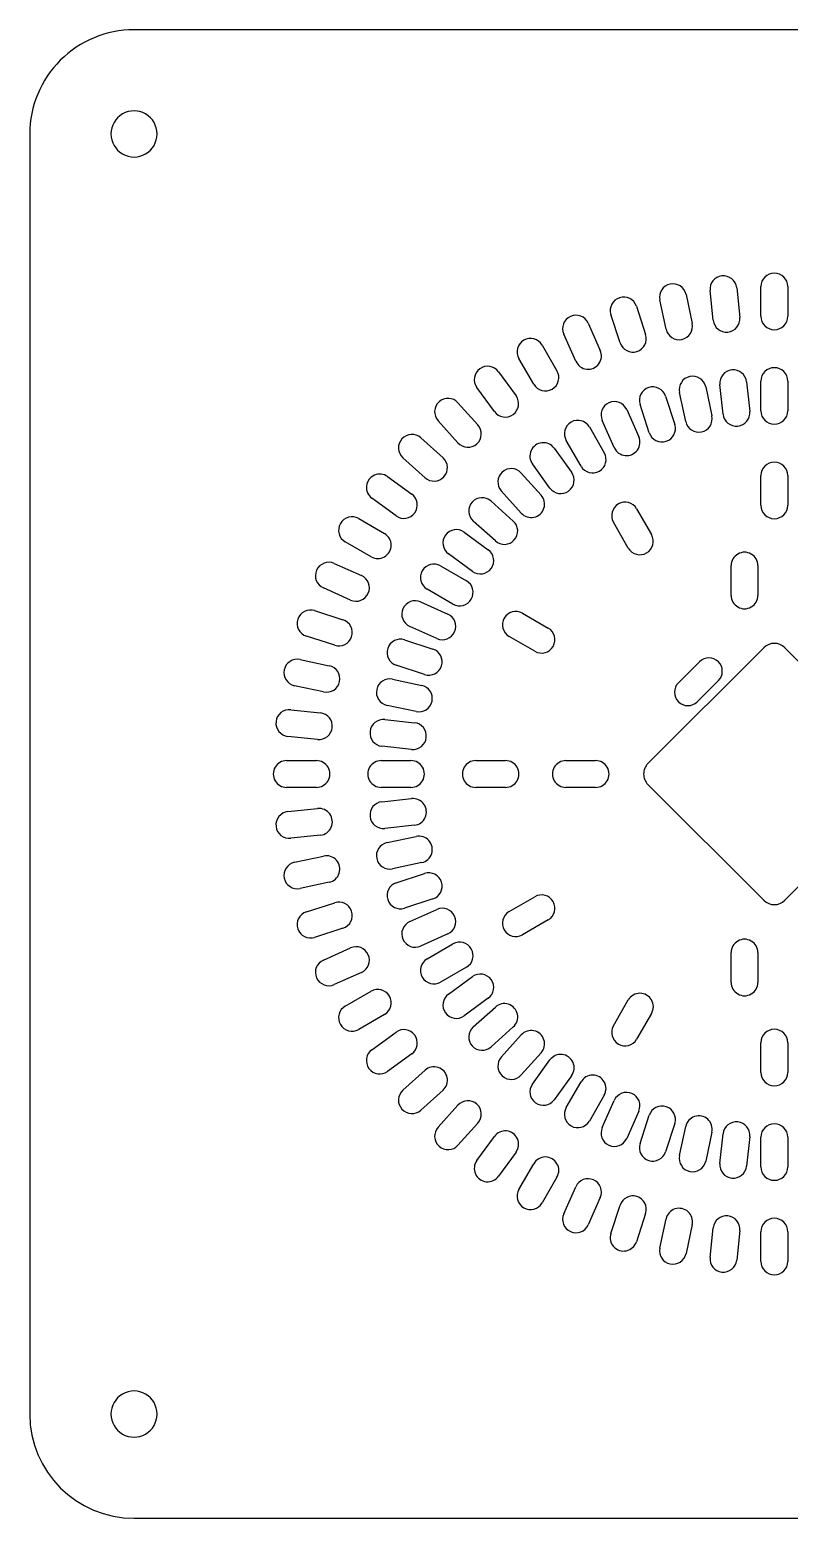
# Model space of a CAD drawing. Extents: x 3 to 208, y 45 to 248.
# Drawn here: x 3.4 to 54.4, y 148.3 to 248.3 of the extents above; entities that cross this region are included whole.
import ezdxf

# ---------------------------------------------------------------- set-up
doc = ezdxf.new("R2010")
doc.units = 0
doc.layers.add('VECTOR-CUT', color=7, linetype='CONTINUOUS')

msp = doc.modelspace()

# ---------------------------------------------------------------- linework, layer by layer
at = {"layer": 'VECTOR-CUT', "color": 7}
for points in [[(96.420632, 248.261118), (10.420635, 248.261118)], [(3.420635, 241.261118), (3.420635, 155.261108)], [(11.970635, 241.261118), (11.970635, 241.261118)], [(52.520636, 229.01112), (52.520636, 231.011119)], [(54.320635, 231.011119), (54.320635, 229.01112)], [(46.147039, 228.152019), (45.731134, 230.108321)], [(47.491833, 230.482621), (47.907631, 228.526319)], [(49.311331, 228.748617), (49.102236, 230.737617)], [(50.892433, 230.92582), (51.101436, 228.936718)], [(43.062435, 227.22802), (42.444334, 229.130119)], [(44.156235, 229.686317), (44.774335, 227.784221)], [(40.922234, 228.54582), (41.735635, 226.718716)], [(37.825034, 227.073419), (38.825032, 225.341421)], [(40.091335, 225.986618), (39.277835, 227.813719)], [(37.266234, 224.44142), (36.266236, 226.173418)], [(34.898734, 225.285417), (36.074336, 223.66742)], [(34.618134, 222.609417), (33.442535, 224.227417)], [(48.812134, 224.271322), (49.227935, 222.315017)], [(49.975031, 222.43342), (49.766034, 224.422421)], [(51.556135, 224.610618), (51.765237, 222.621519)], [(52.520636, 222.66112), (52.520636, 224.661119)], [(54.320635, 224.661119), (54.320635, 222.66112)], [(32.175436, 223.201319), (33.513734, 221.715018)], [(45.024633, 221.18882), (44.406634, 223.090919)], [(46.118537, 223.647117), (46.736533, 221.745021)], [(47.467235, 221.940821), (47.051434, 223.897118)], [(42.674035, 220.18552), (41.860634, 222.012621)], [(43.504934, 222.744717), (44.318434, 220.917718)], [(32.176034, 220.510618), (30.837734, 221.996921)], [(41.000034, 221.57422), (42.000032, 219.842118)], [(29.684836, 220.844021), (31.171137, 219.50572)], [(38.631233, 220.148219), (39.806835, 218.530118)], [(40.441234, 218.942117), (39.441236, 220.674222)], [(29.966737, 218.168018), (28.480435, 219.506319)], [(38.350531, 217.47212), (37.175034, 219.09012)], [(27.454334, 218.23922), (29.072334, 217.063618)], [(36.424433, 218.482318), (37.762632, 216.996121)], [(52.520636, 216.31112), (52.520636, 218.311119)], [(54.320635, 218.311119), (54.320635, 216.31112)], [(36.425034, 215.791617), (35.086736, 217.27792)], [(28.014336, 215.607419), (26.396337, 216.783021)], [(34.403832, 216.595019), (35.890135, 215.256718)], [(44.175034, 216.074917), (45.175032, 214.342922)], [(25.508336, 215.415519), (27.240336, 214.415518)], [(34.685636, 213.91912), (33.199434, 215.257322)], [(43.616234, 213.442921), (42.616236, 215.174919)], [(32.591635, 214.506721), (34.209634, 213.33122)], [(26.340335, 212.85672), (24.608335, 213.856718)], [(33.151634, 211.874917), (31.533536, 213.050522)], [(23.868035, 212.403917), (25.695136, 211.59042)], [(31.007535, 212.240519), (32.739635, 211.240518)], [(50.520634, 210.261122), (50.520634, 212.261121)], [(52.320636, 212.261121), (52.320636, 210.261122)], [(24.963034, 209.94612), (23.135936, 210.759521)], [(31.839634, 209.68172), (30.107537, 210.681718)], [(22.551634, 209.237418), (24.453736, 208.619317)], [(29.669136, 209.821118), (31.496237, 209.007717)], [(36.506836, 209.065519), (38.238834, 208.065518)], [(30.764037, 207.363321), (28.936935, 208.176818)], [(23.897535, 206.907422), (21.995434, 207.525517)], [(28.590834, 207.275118), (30.492937, 206.657119)], [(37.338833, 206.50672), (35.606835, 207.506718)], [(52.713532, 206.746417), (44.935335, 198.96822)], [(61.905933, 198.96822), (54.127736, 206.746417)], [(21.573435, 205.950618), (23.529735, 205.534721)], [(29.936734, 204.945221), (28.034637, 205.56322)], [(48.391335, 205.804619), (46.977131, 204.39042)], [(23.155435, 203.77412), (21.199135, 204.189918)], [(27.784636, 204.630318), (29.740936, 204.214517)], [(48.249936, 203.117618), (49.664135, 204.531819)], [(20.944136, 202.579519), (22.933137, 202.37042)], [(29.366735, 202.453817), (27.410434, 202.869618)], [(27.259335, 201.915718), (29.248337, 201.706721)], [(22.745036, 200.580319), (20.755936, 200.789321)], [(29.060235, 199.916518), (27.071136, 200.125622)], [(20.670635, 199.161119), (22.670636, 199.161119)], [(27.020635, 199.161119), (29.020636, 199.161119)], [(33.370636, 199.161119), (35.370635, 199.161119)], [(39.420636, 199.161119), (41.420635, 199.161119)], [(22.670636, 197.361117), (20.670635, 197.361117)], [(29.020636, 197.361117), (27.020635, 197.361117)], [(35.370632, 197.361117), (33.370636, 197.361117)], [(41.420635, 197.361117), (39.420636, 197.361117)], [(44.935338, 197.554019), (52.713534, 189.775819)], [(54.127736, 189.775819), (61.905933, 197.554019)], [(27.071136, 196.396617), (29.060235, 196.605721)], [(20.755936, 195.732918), (22.745036, 195.94192)], [(22.933137, 194.151821), (20.944136, 193.94272)], [(29.248337, 194.815518), (27.259335, 194.606518)], [(27.410434, 193.652621), (29.366735, 194.068419)], [(21.199135, 192.332318), (23.155435, 192.748119)], [(29.740936, 192.307722), (27.784636, 191.891921)], [(28.034637, 190.959019), (29.936734, 191.577018)], [(23.529735, 190.987518), (21.573435, 190.571618)], [(35.606835, 189.015518), (37.338835, 190.015519)], [(21.995434, 188.996722), (23.897535, 189.614817)], [(30.492937, 189.865117), (28.590834, 189.247118)], [(28.936935, 188.345418), (30.764037, 189.158918)], [(38.238834, 188.456718), (36.506836, 187.45672)], [(24.453736, 187.902919), (22.551634, 187.284821)], [(31.496237, 187.514522), (29.669136, 186.701118)], [(23.135936, 185.762718), (24.963034, 186.576119)], [(30.107537, 185.840518), (31.839634, 186.840519)], [(50.520634, 184.261118), (50.520634, 186.261117)], [(52.320636, 186.261117), (52.320636, 184.261118)], [(32.739635, 185.281718), (31.007535, 184.28172)], [(25.695136, 184.931819), (23.868035, 184.118319)], [(31.533536, 183.471717), (33.151634, 184.647322)], [(24.608335, 182.665518), (26.340335, 183.665519)], [(34.209634, 183.191019), (32.591635, 182.015518)], [(42.616236, 181.347317), (43.616234, 183.079318)], [(27.240336, 182.106718), (25.508336, 181.10672)], [(33.199434, 181.264917), (34.685636, 182.603119)], [(45.175032, 182.179317), (44.175034, 180.447322)], [(35.890135, 181.265518), (34.403832, 179.92722)], [(26.396337, 179.739218), (28.014336, 180.91482)], [(35.086736, 179.244319), (36.425034, 180.730617)], [(52.520636, 178.21112), (52.520636, 180.211119)], [(54.320635, 180.211119), (54.320635, 178.21112)], [(29.072337, 179.458621), (27.454337, 178.283019)], [(37.762632, 179.52612), (36.424433, 178.039921)], [(37.175034, 177.432119), (38.350531, 179.050119)], [(28.480435, 177.01592), (29.966737, 178.354218)], [(31.171137, 177.016519), (29.684836, 175.678218)], [(39.806835, 177.992121), (38.631233, 176.374017)], [(39.441236, 175.848017), (40.441234, 177.580122)], [(30.837734, 174.525318), (32.176034, 176.011621)], [(42.000032, 176.680121), (41.000034, 174.948019)], [(41.860634, 174.50962), (42.674035, 176.336719)], [(44.318434, 175.604521), (43.504934, 173.77742)], [(44.406634, 173.431317), (45.024633, 175.333419)], [(33.513734, 174.807218), (32.175436, 173.320917)], [(46.736531, 174.777218), (46.118532, 172.875119)], [(47.051434, 172.625121), (47.467235, 174.581418)], [(49.227935, 174.207222), (48.812134, 172.250917)], [(49.766034, 172.099818), (49.975033, 174.088819)], [(33.442535, 172.294817), (34.618134, 173.912822)], [(51.765234, 173.90072), (51.556133, 171.911618)], [(52.520636, 171.86112), (52.520636, 173.861119)], [(54.320635, 173.861119), (54.320635, 171.86112)], [(36.074336, 172.854819), (34.898734, 171.236819)], [(36.266236, 170.348821), (37.266234, 172.080819)], [(38.825032, 171.180818), (37.825034, 169.44882)], [(39.277835, 168.70852), (40.091335, 170.535621)], [(41.735635, 169.803517), (40.922234, 167.976419)], [(42.444337, 167.392117), (43.062435, 169.294219)], [(44.774335, 168.738018), (44.156235, 166.835922)], [(45.731134, 166.413918), (46.147039, 168.37022)], [(47.907631, 167.995917), (47.491833, 166.039618)], [(49.102239, 165.784619), (49.311337, 167.773617)], [(51.101436, 167.585521), (50.892433, 165.596419)], [(52.520636, 165.51112), (52.520636, 167.511119)], [(54.320635, 167.511119), (54.320635, 165.51112)], [(11.970635, 155.261108), (11.970635, 155.261108)], [(10.420635, 148.261122), (96.420632, 148.261122)]]:
    msp.add_lwpolyline(points, dxfattribs=at)
for points in [[(10.420635, 248.261118), (8.56412, 248.261118), (6.783643, 247.52362), (5.470888, 246.210866)], [(5.470888, 246.210866), (4.158133, 244.898111), (3.420635, 243.117634), (3.420635, 241.261118)], [(9.645635, 242.603457), (9.166064, 242.326577), (8.870635, 241.81488), (8.870635, 241.261118)], [(11.195635, 242.603457), (10.716064, 242.880338), (10.125207, 242.880338), (9.645635, 242.603457)], [(11.970635, 241.261118), (11.970635, 241.81488), (11.675207, 242.326577), (11.195635, 242.603457)], [(8.870635, 241.261118), (8.870635, 240.707356), (9.166064, 240.19566), (9.645635, 239.918779)], [(11.195635, 239.918779), (11.675207, 240.19566), (11.970635, 240.707356), (11.970635, 241.261118)], [(9.645635, 239.918779), (10.125207, 239.641898), (10.716064, 239.641898), (11.195635, 239.918779)], [(46.424466, 231.175511), (45.938364, 231.072186), (45.62801, 230.594429), (45.731199, 230.108301)], [(47.491864, 230.482542), (47.388407, 230.968613), (46.910563, 231.278835), (46.424466, 231.175511)], [(49.90327, 231.726682), (49.408977, 231.674728), (49.050372, 231.231938), (49.102267, 230.73764)], [(50.892408, 230.925795), (50.840394, 231.420081), (50.397562, 231.778636), (49.90327, 231.726682)], [(53.420634, 231.909302), (52.924289, 231.909302), (52.521637, 231.507466), (52.520636, 231.011119)], [(54.320635, 231.011119), (54.319506, 231.507466), (53.916981, 231.909302), (53.420634, 231.909302)], [(43.022701, 230.262694), (42.550548, 230.109286), (42.291787, 229.602522), (42.444385, 229.130105)], [(44.156286, 229.686331), (44.00206, 230.158221), (43.494853, 230.416107), (43.022701, 230.262694)], [(39.734016, 229.001807), (39.279974, 228.799651), (39.075747, 228.267724), (39.277843, 227.813654)], [(40.922225, 228.545781), (40.720013, 228.9998), (40.188058, 229.20396), (39.734016, 229.001807)], [(52.520636, 229.01112), (52.521764, 228.514773), (52.924289, 228.112937), (53.420634, 228.112937)], [(53.420634, 228.112937), (53.916981, 228.112937), (54.319633, 228.514773), (54.320635, 229.01112)], [(46.146999, 228.152098), (46.250403, 227.665967), (46.728284, 227.355675), (47.214429, 227.459008)], [(47.214429, 227.459008), (47.700576, 227.562341), (48.010936, 228.040177), (47.907671, 228.526339)], [(49.311266, 228.748541), (49.364138, 228.255013), (49.806592, 227.897454), (50.300227, 227.949338)], [(50.300227, 227.949338), (50.793859, 228.001222), (51.152301, 228.442959), (51.101405, 228.936698)], [(36.596235, 227.401799), (36.166179, 227.153505), (36.018495, 226.603807), (36.266213, 226.173418)], [(37.825053, 227.073419), (37.576187, 227.503142), (37.026291, 227.650092), (36.596235, 227.401799)], [(43.062384, 227.228006), (43.21604, 226.755352), (43.723729, 226.49672), (44.196404, 226.650303)], [(44.196404, 226.650303), (44.669081, 226.803883), (44.927794, 227.311533), (44.774285, 227.784232)], [(41.642067, 225.823056), (41.831102, 226.083414), (41.866772, 226.424878), (41.735626, 226.71868)], [(33.641628, 225.484536), (33.239501, 225.192371), (33.150358, 224.629538), (33.442518, 224.227411)], [(34.898748, 225.285428), (34.606588, 225.687553), (34.043753, 225.776695), (33.641628, 225.484536)], [(38.495571, 224.112106), (38.925991, 224.360609), (39.0735, 224.910965), (38.825057, 225.341421)], [(40.091241, 225.986556), (40.221826, 225.692503), (40.499451, 225.490528), (40.819423, 225.456794)], [(40.819423, 225.456794), (41.139392, 225.42306), (41.453034, 225.5627), (41.642067, 225.823056)], [(48.812069, 224.271339), (48.708609, 224.75741), (48.230765, 225.067632), (47.744665, 224.96431)], [(50.567246, 225.409801), (50.073611, 225.357917), (49.715169, 224.91618), (49.766068, 224.422441)], [(51.556203, 224.610598), (51.503332, 225.104126), (51.060881, 225.461685), (50.567246, 225.409801)], [(53.420634, 225.559302), (52.924289, 225.559302), (52.521637, 225.157466), (52.520636, 224.661119)], [(54.320635, 224.661119), (54.319506, 225.157466), (53.916981, 225.559302), (53.420634, 225.559302)], [(37.266211, 224.44142), (37.514773, 224.011034), (38.065148, 223.863601), (38.495571, 224.112106)], [(44.984972, 224.223593), (44.51278, 224.070168), (44.254025, 223.563342), (44.406685, 223.090905)], [(46.118588, 223.647134), (45.964404, 224.119074), (45.457161, 224.377014), (44.984972, 224.223593)], [(47.744665, 224.96431), (47.258565, 224.860986), (46.948214, 224.383229), (47.051403, 223.897101)], [(30.905529, 223.266715), (30.536625, 222.934554), (30.506326, 222.366418), (30.837807, 221.996902)], [(32.175464, 223.201336), (31.84262, 223.569624), (31.27443, 223.598877), (30.905529, 223.266715)], [(35.875239, 222.410306), (36.277369, 222.702468), (36.366512, 223.265301), (36.07435, 223.667426)], [(42.316716, 223.200808), (41.862674, 222.998655), (41.658447, 222.466725), (41.860541, 222.012658)], [(43.504922, 222.744782), (43.302713, 223.198801), (42.770758, 223.402961), (42.316716, 223.200808)], [(34.61812, 222.609414), (34.910282, 222.207287), (35.473115, 222.118141), (35.875239, 222.410306)], [(41.000053, 221.57422), (40.75106, 222.003669), (40.201365, 222.150419), (39.771458, 221.902213)], [(48.534633, 221.247689), (49.020789, 221.351025), (49.331146, 221.828875), (49.22787, 222.315039)], [(49.975062, 222.433344), (50.027075, 221.939057), (50.469907, 221.580505), (50.9642, 221.632457)], [(50.9642, 221.632457), (51.458492, 221.684411), (51.817098, 222.127198), (51.765206, 222.621496)], [(52.520636, 222.66112), (52.521764, 222.164773), (52.924289, 221.762937), (53.420634, 221.762937)], [(53.420634, 221.762937), (53.916981, 221.762937), (54.319633, 222.164773), (54.320635, 222.66112)], [(29.684853, 220.843948), (29.315393, 221.175917), (28.74685, 221.145824), (28.414499, 220.776711)], [(33.446311, 220.444812), (33.815373, 220.77712), (33.845517, 221.345564), (33.513666, 221.715035)], [(39.771458, 221.902213), (39.341555, 221.654007), (39.193795, 221.10458), (39.441213, 220.674222)], [(45.024681, 221.188806), (45.178337, 220.716152), (45.686029, 220.457521), (46.158706, 220.611103)], [(46.158706, 220.611103), (46.63138, 220.764683), (46.890093, 221.272333), (46.736587, 221.745035)], [(47.467204, 221.940799), (47.570596, 221.454657), (48.04848, 221.144353), (48.534633, 221.247689)], [(28.414499, 220.776711), (28.082148, 220.407598), (28.11165, 219.839022), (28.480418, 219.506288)], [(32.176006, 220.510601), (32.508766, 220.141948), (33.077246, 220.112507), (33.446311, 220.444812)], [(37.80902, 220.514321), (37.489203, 220.480725), (37.211612, 220.279043), (37.080831, 219.985261)], [(38.631249, 220.148126), (38.442279, 220.408321), (38.128835, 220.547916), (37.80902, 220.514321)], [(42.674046, 220.185557), (42.8048, 219.891775), (43.082365, 219.690074), (43.402168, 219.65645)], [(43.402168, 219.65645), (43.721974, 219.622823), (44.035418, 219.762379), (44.22442, 220.02254)], [(44.22442, 220.02254), (44.413421, 220.282701), (44.449258, 220.623933), (44.318428, 220.917681)], [(31.236993, 218.235396), (31.569319, 218.60448), (31.539852, 219.173), (31.171154, 219.505749)], [(37.080831, 219.985261), (36.950052, 219.691479), (36.985956, 219.350241), (37.175017, 219.090114)], [(41.670574, 218.612806), (42.100994, 218.861308), (42.248503, 219.411664), (42.00006, 219.842118)], [(53.420634, 219.209302), (52.924289, 219.209302), (52.521637, 218.807466), (52.520636, 218.311119)], [(54.320635, 218.311119), (54.319506, 218.807466), (53.916981, 219.209302), (53.420634, 219.209302)], [(26.559273, 218.333313), (26.265532, 218.202531), (26.063876, 217.924974), (26.030266, 217.605196)], [(27.454342, 218.239234), (27.194212, 218.428233), (26.853013, 218.464092), (26.559273, 218.333313)], [(29.96672, 218.168089), (30.336185, 217.83619), (30.904671, 217.866314), (31.236993, 218.235396)], [(35.154012, 218.548177), (34.784927, 218.215855), (34.754806, 217.647369), (35.086705, 217.277903)], [(36.424365, 218.482335), (36.091614, 218.851035), (35.523094, 218.880502), (35.154012, 218.548177)], [(39.60764, 217.273004), (40.009767, 217.565169), (40.098912, 218.128002), (39.80675, 218.530129)], [(40.441214, 218.942117), (40.689776, 218.511734), (41.240154, 218.364301), (41.670574, 218.612806)], [(26.030266, 217.605196), (25.996655, 217.285419), (26.136198, 216.972003), (26.396328, 216.783004)], [(29.271327, 215.806603), (29.563455, 216.208682), (29.474372, 216.771439), (29.072342, 217.063637)], [(38.350517, 217.472112), (38.642682, 217.069987), (39.205515, 216.980842), (39.60764, 217.273004)], [(33.132832, 216.528409), (32.80025, 216.159036), (32.830059, 215.589989), (33.199417, 215.257387)], [(34.403851, 216.59505), (34.034462, 216.927618), (33.465417, 216.897781), (33.132832, 216.528409)], [(37.280954, 215.513487), (37.595469, 215.58034), (37.850425, 215.809902), (37.949784, 216.115704)], [(37.949784, 216.115704), (38.049146, 216.421506), (37.977809, 216.757088), (37.762663, 216.996037)], [(42.946458, 216.402913), (42.516555, 216.154707), (42.368795, 215.605279), (42.616213, 215.174919)], [(44.175053, 216.074917), (43.92606, 216.504369), (43.376365, 216.651119), (42.946458, 216.402913)], [(52.520636, 216.31112), (52.521764, 215.814773), (52.924289, 215.412937), (53.420634, 215.412937)], [(53.420634, 215.412937), (53.916981, 215.412937), (54.319633, 215.814773), (54.320635, 216.31112)], [(24.279022, 215.086058), (24.030518, 214.655636), (24.177949, 214.10526), (24.608335, 213.856698)], [(25.508336, 215.415544), (25.07788, 215.663987), (24.527525, 215.516478), (24.279022, 215.086058)], [(28.014328, 215.607402), (28.416457, 215.315344), (28.9792, 215.404524), (29.271327, 215.806603)], [(35.956734, 213.98573), (36.289316, 214.355103), (36.259508, 214.92415), (35.890152, 215.256752)], [(36.425003, 215.7916), (36.640155, 215.552651), (36.966443, 215.446634), (37.280954, 215.513487)], [(27.690446, 213.636099), (27.690431, 213.957666), (27.518846, 214.254795), (27.240336, 214.415541)], [(31.334964, 214.307303), (31.042926, 213.905351), (31.131851, 213.342786), (31.533629, 213.050505)], [(32.591643, 214.506735), (32.18951, 214.798525), (31.626999, 214.709258), (31.334964, 214.307303)], [(44.845574, 213.113607), (45.275994, 213.36211), (45.423503, 213.912465), (45.17506, 214.342922)], [(27.240409, 212.85661), (27.518903, 213.017384), (27.690461, 213.314527), (27.690446, 213.636099)], [(34.408437, 212.074239), (34.700512, 212.476242), (34.611522, 213.038889), (34.209643, 213.331133)], [(34.685718, 213.919089), (35.055104, 213.586521), (35.624149, 213.616358), (35.956734, 213.98573)], [(43.616214, 213.442921), (43.864776, 213.012535), (44.415154, 212.865102), (44.845574, 213.113607)], [(50.970632, 213.040543), (50.692171, 212.879775), (50.520634, 212.58266), (50.520634, 212.261121)], [(51.870633, 213.040543), (51.592172, 213.201313), (51.249095, 213.201313), (50.970632, 213.040543)], [(52.320636, 212.261121), (52.320636, 212.58266), (52.149096, 212.879775), (51.870633, 213.040543)], [(23.8681, 212.403909), (23.414031, 212.606005), (22.882102, 212.401651), (22.679949, 211.947736)], [(26.340335, 212.856695), (26.6188, 212.695873), (26.961914, 212.695839), (27.240409, 212.85661)], [(31.007535, 212.240544), (30.577127, 212.488477), (30.027231, 212.340843), (29.778875, 211.910677)], [(33.151628, 211.874903), (33.553758, 211.583003), (34.116363, 211.672233), (34.408437, 212.074239)], [(22.679949, 211.947736), (22.477796, 211.493694), (22.681953, 210.961739), (23.135973, 210.759527)], [(26.150541, 210.402609), (26.352574, 210.856385), (26.148791, 211.388044), (25.695198, 211.590513)], [(29.778875, 211.910677), (29.53052, 211.480514), (29.677614, 210.930474), (30.107537, 210.681698)], [(33.068946, 210.011181), (33.317451, 210.441603), (33.170021, 210.991979), (32.739635, 211.240541)], [(24.963074, 209.946131), (25.417043, 209.744529), (25.948507, 209.948953), (26.150541, 210.402609)], [(29.669099, 209.821211), (29.21503, 210.023305), (28.683101, 209.818953), (28.480948, 209.365036)], [(31.839634, 209.681695), (32.270088, 209.433252), (32.820443, 209.580761), (33.068946, 210.011181)], [(50.520634, 210.261122), (50.520634, 209.939581), (50.692171, 209.642466), (50.970632, 209.481698)], [(51.870633, 209.481698), (52.149096, 209.642466), (52.320636, 209.939581), (52.320636, 210.261122)], [(22.551649, 209.23737), (22.079046, 209.39056), (21.571706, 209.131833), (21.418184, 208.659336)], [(28.480948, 209.365036), (28.278795, 208.910994), (28.482952, 208.379039), (28.936972, 208.176829)], [(31.952224, 207.819502), (32.154376, 208.273544), (31.950248, 208.805499), (31.496198, 209.007711)], [(36.506836, 209.065544), (36.076379, 209.313987), (35.526023, 209.166478), (35.277521, 208.736058)], [(50.970632, 209.481698), (51.249095, 209.320927), (51.592172, 209.320927), (51.870633, 209.481698)], [(21.418184, 208.659336), (21.264663, 208.186843), (21.523036, 207.67932), (21.995422, 207.525466)], [(25.031452, 207.485351), (25.185034, 207.958025), (24.926402, 208.465715), (24.45375, 208.619371)], [(35.277521, 208.736058), (35.029016, 208.305636), (35.176449, 207.75526), (35.606835, 207.506698)], [(38.568147, 206.836181), (38.816653, 207.266603), (38.66922, 207.816979), (38.238834, 208.065541)], [(23.897521, 206.90747), (24.370222, 206.753961), (24.877871, 207.012674), (25.031452, 207.485351)], [(28.590849, 207.27507), (28.118246, 207.42826), (27.610905, 207.169533), (27.457384, 206.697037)], [(30.764074, 207.363327), (31.218141, 207.161233), (31.750071, 207.365584), (31.952224, 207.819502)], [(54.127739, 206.746428), (53.737216, 207.136948), (53.104054, 207.136948), (52.713532, 206.746428)], [(21.573455, 205.950553), (21.087327, 206.053742), (20.609568, 205.743388), (20.506245, 205.257286)], [(27.457384, 206.697037), (27.303863, 206.224543), (27.562236, 205.71702), (28.034622, 205.563169)], [(31.069695, 205.523359), (31.223156, 205.995661), (30.965055, 206.503006), (30.492951, 206.657071)], [(37.338833, 206.506695), (37.769289, 206.258252), (38.319645, 206.405761), (38.568147, 206.836181)], [(49.664129, 205.804616), (49.312658, 206.156087), (48.742809, 206.156087), (48.391338, 205.804616)], [(20.506245, 205.257286), (20.402921, 204.771189), (20.713143, 204.293344), (21.199214, 204.189887)], [(24.222625, 204.467348), (24.325949, 204.953448), (24.015727, 205.431293), (23.529656, 205.534752)], [(29.936719, 204.94517), (30.409219, 204.792313), (30.916234, 205.051057), (31.069695, 205.523359)], [(49.664132, 204.531822), (50.015603, 204.883296), (50.015603, 205.453145), (49.664129, 205.804616)], [(23.155415, 203.774084), (23.641543, 203.670895), (24.119302, 203.981249), (24.222625, 204.467348)], [(27.784655, 204.630354), (27.298527, 204.73354), (26.820769, 204.423189), (26.717445, 203.93709)], [(30.433924, 203.14715), (30.537249, 203.633249), (30.227027, 204.111094), (29.740956, 204.214551)], [(46.977139, 204.390415), (46.625744, 204.038929), (46.625781, 203.469145), (46.977221, 203.117705)], [(26.717445, 203.93709), (26.614122, 203.45099), (26.924344, 202.973145), (27.410415, 202.869686)], [(29.366715, 202.453885), (29.852843, 202.350696), (30.3306, 202.66105), (30.433924, 203.14715)], [(46.977221, 203.117705), (47.328661, 202.766265), (47.898445, 202.766229), (48.249933, 203.117621)], [(20.944114, 202.579488), (20.450004, 202.63105), (20.007568, 202.272498), (19.955638, 201.778428)], [(23.733368, 201.381432), (23.785291, 201.875436), (23.427171, 202.318105), (22.933213, 202.370488)], [(19.955638, 201.778428), (19.903708, 201.284356), (20.261927, 200.841651), (20.755959, 200.789352)], [(22.745058, 200.58035), (23.239113, 200.528889), (23.681445, 200.887424), (23.733368, 201.381432)], [(26.271003, 201.114608), (26.21908, 200.620603), (26.577201, 200.177935), (27.071158, 200.125549)], [(27.259313, 201.915687), (26.765258, 201.96715), (26.322926, 201.608615), (26.271003, 201.114608)], [(30.048567, 200.717631), (30.10049, 201.211636), (29.74237, 201.654304), (29.24841, 201.70669)], [(29.060257, 199.916549), (29.554311, 199.865089), (29.996644, 200.223624), (30.048567, 200.717631)], [(20.670635, 199.161119), (20.349095, 199.161119), (20.051981, 198.989582), (19.891211, 198.711121)], [(23.45006, 198.711121), (23.28929, 198.989582), (22.992176, 199.161119), (22.670636, 199.161119)], [(27.020635, 199.161119), (26.699095, 199.161119), (26.401981, 198.989582), (26.241211, 198.711121)], [(29.800059, 198.711121), (29.639291, 198.989582), (29.342176, 199.161119), (29.020636, 199.161119)], [(33.370636, 199.161119), (33.049094, 199.161119), (32.751982, 198.989582), (32.591211, 198.711121)], [(36.150056, 198.711121), (35.989288, 198.989582), (35.692173, 199.161119), (35.370632, 199.161119)], [(39.420636, 199.161119), (39.099095, 199.161119), (38.80198, 198.989582), (38.641212, 198.711121)], [(42.200057, 198.711121), (42.039289, 198.989582), (41.742174, 199.161119), (41.420635, 199.161119)], [(19.891211, 198.711121), (19.730441, 198.432658), (19.730441, 198.089581), (19.891211, 197.81112)], [(23.45006, 197.81112), (23.61083, 198.089581), (23.61083, 198.432658), (23.45006, 198.711121)], [(26.241211, 198.711121), (26.080441, 198.432658), (26.080441, 198.089581), (26.241211, 197.81112)], [(29.800059, 197.81112), (29.96083, 198.089581), (29.96083, 198.432658), (29.800059, 198.711121)], [(32.591211, 198.711121), (32.430441, 198.432658), (32.430441, 198.089581), (32.591211, 197.81112)], [(36.150056, 197.81112), (36.310827, 198.089581), (36.310827, 198.432658), (36.150056, 198.711121)], [(38.641212, 198.711121), (38.480441, 198.432658), (38.480441, 198.089581), (38.641212, 197.81112)], [(42.200057, 197.81112), (42.360827, 198.089581), (42.360827, 198.432658), (42.200057, 198.711121)], [(44.935329, 198.968226), (44.74779, 198.780692), (44.642433, 198.526336), (44.642433, 198.261118)], [(44.642433, 198.261118), (44.642433, 197.995903), (44.74779, 197.741547), (44.935329, 197.554013)], [(19.891211, 197.81112), (20.051981, 197.532657), (20.349095, 197.361117), (20.670635, 197.361117)], [(22.670636, 197.361117), (22.992176, 197.361117), (23.28929, 197.532657), (23.45006, 197.81112)], [(26.241211, 197.81112), (26.401981, 197.532657), (26.699095, 197.361117), (27.020635, 197.361117)], [(29.020636, 197.361117), (29.342176, 197.361117), (29.639291, 197.532657), (29.800059, 197.81112)], [(32.591211, 197.81112), (32.751982, 197.532657), (33.049094, 197.361117), (33.370636, 197.361117)], [(35.370632, 197.361117), (35.692173, 197.361117), (35.989288, 197.532657), (36.150056, 197.81112)], [(38.641212, 197.81112), (38.80198, 197.532657), (39.099095, 197.361117), (39.420636, 197.361117)], [(41.420635, 197.361117), (41.742174, 197.361117), (42.039289, 197.532657), (42.200057, 197.81112)], [(27.071158, 196.39669), (26.577201, 196.344304), (26.21908, 195.901636), (26.271003, 195.407631)], [(29.882987, 196.239879), (29.69383, 196.500094), (29.380169, 196.639557), (29.060257, 196.60569)], [(29.977105, 195.344422), (30.108025, 195.638277), (30.072144, 195.979668), (29.882987, 196.239879)], [(20.755959, 195.732887), (20.262001, 195.680503), (19.903881, 195.237835), (19.955804, 194.743831)], [(23.567922, 195.576143), (23.378727, 195.836375), (23.065004, 195.975818), (22.745058, 195.941889)], [(23.662051, 194.68059), (23.793005, 194.974471), (23.757118, 195.315909), (23.567922, 195.576143)], [(26.271003, 195.407631), (26.322926, 194.913624), (26.765258, 194.555089), (27.259313, 194.606552)], [(29.24841, 194.815549), (29.568374, 194.848939), (29.846185, 195.050569), (29.977105, 195.344422)], [(19.955804, 194.743831), (20.007727, 194.249823), (20.450059, 193.891288), (20.944114, 193.942751)], [(22.933213, 194.151748), (23.253221, 194.185081), (23.531096, 194.386707), (23.662051, 194.68059)], [(30.222853, 193.790351), (30.007639, 194.029326), (29.681266, 194.135303), (29.366715, 194.068354)], [(27.410415, 193.652553), (26.924344, 193.549094), (26.614122, 193.071249), (26.717445, 192.585149)], [(30.410003, 192.909877), (30.50941, 193.215727), (30.438056, 193.551377), (30.222853, 193.790351)], [(21.199214, 192.332352), (20.713143, 192.228895), (20.402921, 191.75105), (20.506245, 191.264951)], [(24.012509, 192.470728), (23.796982, 192.709824), (23.470167, 192.815606), (23.155415, 192.74815)], [(24.199811, 191.58954), (24.299455, 191.895627), (24.228036, 192.231629), (24.012509, 192.470728)], [(26.717445, 192.585149), (26.820769, 192.09905), (27.298527, 191.788696), (27.784655, 191.891885)], [(29.740956, 192.307688), (30.055543, 192.374465), (30.310596, 192.604027), (30.410003, 192.909877)], [(20.506245, 191.264951), (20.609568, 190.778851), (21.087327, 190.468497), (21.573455, 190.571686)], [(23.529656, 190.987489), (23.844633, 191.053885), (24.100167, 191.28345), (24.199811, 191.58954)], [(31.069695, 190.99888), (30.916234, 191.471182), (30.409219, 191.729926), (29.936719, 191.577071)], [(28.034622, 190.95907), (27.562236, 190.805219), (27.303863, 190.297696), (27.457384, 189.825202)], [(30.492951, 189.865168), (30.965055, 190.019233), (31.223156, 190.526578), (31.069695, 190.99888)], [(38.568147, 189.686058), (38.319645, 190.116478), (37.769289, 190.263987), (37.338833, 190.015544)], [(25.031452, 189.036888), (24.877871, 189.509565), (24.370222, 189.768278), (23.897521, 189.614769)], [(24.45375, 187.902868), (24.926402, 188.056524), (25.185034, 188.564214), (25.031452, 189.036888)], [(27.457384, 189.825202), (27.610905, 189.352706), (28.118246, 189.093979), (28.590849, 189.247166)], [(31.952224, 188.702737), (31.750071, 189.156779), (31.218141, 189.361006), (30.764074, 189.158912)], [(35.606835, 189.015541), (35.176449, 188.766979), (35.029016, 188.216603), (35.277521, 187.786181)], [(38.238834, 188.456698), (38.66922, 188.70526), (38.816653, 189.255636), (38.568147, 189.686058)], [(52.713532, 189.775811), (53.104054, 189.385291), (53.737216, 189.385291), (54.127739, 189.775811)], [(21.995422, 188.99677), (21.523036, 188.842919), (21.264663, 188.335396), (21.418184, 187.862903)], [(28.936972, 188.34541), (28.482954, 188.1432), (28.278795, 187.611245), (28.480948, 187.157203)], [(31.496198, 187.514528), (31.950217, 187.71674), (32.154376, 188.248695), (31.952224, 188.702737)], [(21.418184, 187.862903), (21.571706, 187.390406), (22.079046, 187.131679), (22.551649, 187.284869)], [(28.480948, 187.157203), (28.683101, 186.703159), (29.21503, 186.498934), (29.669099, 186.701028)], [(33.068946, 186.511058), (32.820443, 186.941478), (32.270088, 187.088985), (31.839634, 186.840544)], [(35.277521, 187.786181), (35.526023, 187.355761), (36.076379, 187.208252), (36.506836, 187.456695)], [(50.970632, 187.040541), (50.692171, 186.87977), (50.520634, 186.582658), (50.520634, 186.261117)], [(51.870633, 187.040541), (51.592172, 187.201312), (51.249095, 187.201312), (50.970632, 187.040541)], [(52.320636, 186.261117), (52.320636, 186.582658), (52.149096, 186.87977), (51.870633, 187.040541)], [(26.150541, 186.11963), (25.948507, 186.573407), (25.417043, 186.77771), (24.963074, 186.576108)], [(25.695198, 184.931726), (26.148781, 185.134195), (26.352574, 185.665854), (26.150541, 186.11963)], [(32.739635, 185.281698), (33.170021, 185.53026), (33.317451, 186.080636), (33.068946, 186.511058)], [(23.135973, 185.762712), (22.681956, 185.5605), (22.477796, 185.028545), (22.679949, 184.574503)], [(30.107537, 185.840541), (29.677614, 185.591765), (29.53052, 185.041725), (29.778875, 184.611562)], [(22.679949, 184.574503), (22.882102, 184.120461), (23.414031, 183.916234), (23.8681, 184.11833)], [(29.778875, 184.611562), (30.027231, 184.181396), (30.577127, 184.033762), (31.007535, 184.281695)], [(34.408626, 184.448036), (34.116501, 184.850116), (33.553756, 184.939295), (33.151628, 184.647237)], [(34.209643, 183.191002), (34.611671, 183.483198), (34.700755, 184.045957), (34.408626, 184.448036)], [(50.520634, 184.261118), (50.520634, 183.939579), (50.692171, 183.642464), (50.970632, 183.481696)], [(51.870633, 183.481696), (52.149096, 183.642464), (52.320636, 183.939579), (52.320636, 184.261118)], [(27.569649, 183.336058), (27.321145, 183.766478), (26.770791, 183.913985), (26.340335, 183.665544)], [(27.240336, 182.106698), (27.670722, 182.35526), (27.818153, 182.905636), (27.569649, 183.336058)], [(31.533629, 183.471734), (31.131851, 183.179453), (31.042926, 182.616888), (31.334964, 182.214933)], [(44.395655, 183.529429), (44.074086, 183.529414), (43.776956, 183.357829), (43.616211, 183.079318)], [(45.175142, 183.079391), (45.014368, 183.357885), (44.717225, 183.529443), (44.395655, 183.529429)], [(45.175057, 182.179317), (45.335879, 182.457783), (45.335912, 182.800897), (45.175142, 183.079391)], [(50.970632, 183.481696), (51.249095, 183.320926), (51.592172, 183.320926), (51.870633, 183.481696)], [(24.608335, 182.665541), (24.177949, 182.416979), (24.030518, 181.866603), (24.279022, 181.436181)], [(31.334964, 182.214933), (31.626999, 181.812981), (32.18951, 181.723711), (32.591643, 182.015504)], [(35.566522, 182.791124), (35.260427, 182.890441), (34.924596, 182.818782), (34.685718, 182.603147)], [(36.169168, 182.12182), (36.102389, 182.436619), (35.872615, 182.691807), (35.566522, 182.791124)], [(35.890152, 181.265487), (36.129561, 181.480523), (36.235945, 181.807021), (36.169168, 182.12182)], [(24.279022, 181.436181), (24.527525, 181.005761), (25.07788, 180.858252), (25.508336, 181.106695)], [(29.271327, 180.715636), (28.9792, 181.117715), (28.416457, 181.206895), (28.014328, 180.914837)], [(33.199417, 181.264852), (32.830059, 180.93225), (32.80025, 180.363203), (33.132832, 179.99383)], [(37.280954, 181.008752), (36.966443, 181.075605), (36.640155, 180.969588), (36.425003, 180.730639)], [(37.949784, 180.406535), (37.850425, 180.712337), (37.595469, 180.941899), (37.280954, 181.008752)], [(42.616213, 181.347317), (42.368795, 180.91696), (42.516555, 180.367532), (42.946458, 180.119326)], [(53.420634, 181.109302), (52.924289, 181.109302), (52.521637, 180.707466), (52.520636, 180.211119)], [(54.320635, 180.211119), (54.319506, 180.707466), (53.916981, 181.109302), (53.420634, 181.109302)], [(29.072342, 179.458602), (29.474372, 179.7508), (29.563455, 180.313557), (29.271327, 180.715636)], [(37.762663, 179.526202), (37.977815, 179.765151), (38.049146, 180.100731), (37.949784, 180.406535)], [(42.946458, 180.119326), (43.376365, 179.87112), (43.92606, 180.01787), (44.175053, 180.447322)], [(26.396328, 179.739232), (25.994201, 179.44707), (25.905058, 178.884237), (26.19722, 178.48211)], [(33.132832, 179.99383), (33.465417, 179.624458), (34.034462, 179.594621), (34.403851, 179.927189)], [(35.086705, 179.244336), (34.754854, 178.874864), (34.784995, 178.306418), (35.154057, 177.974113)], [(39.17271, 179.416189), (38.852932, 179.449799), (38.539516, 179.310257), (38.350517, 179.050124)], [(39.900826, 178.887181), (39.770044, 179.180923), (39.492487, 179.382579), (39.17271, 179.416189)], [(26.19722, 178.48211), (26.489383, 178.079983), (27.052216, 177.99084), (27.454342, 178.283002)], [(30.847493, 178.542071), (30.541417, 178.64139), (30.205604, 178.569729), (29.96672, 178.35415)], [(31.450111, 177.872795), (31.383328, 178.187574), (31.153568, 178.442751), (30.847493, 178.542071)], [(35.154057, 177.974113), (35.523122, 177.641807), (36.091605, 177.671249), (36.424365, 178.039904)], [(39.80675, 177.99211), (39.995746, 178.252243), (40.031608, 178.593441), (39.900826, 178.887181)], [(41.220655, 178.03023), (40.899086, 178.030216), (40.601956, 177.85863), (40.441211, 177.580122)], [(42.000142, 177.580193), (41.839368, 177.858687), (41.542225, 178.030244), (41.220655, 178.03023)], [(52.520636, 178.21112), (52.521764, 177.714773), (52.924289, 177.312937), (53.420634, 177.312937)], [(53.420634, 177.312937), (53.916981, 177.312937), (54.319633, 177.714773), (54.320635, 178.21112)], [(28.480418, 177.015951), (28.11165, 176.683214), (28.082148, 176.114641), (28.414499, 175.745528)], [(31.171154, 177.01649), (31.410535, 177.23153), (31.516893, 177.558016), (31.450111, 177.872795)], [(37.175017, 177.432125), (36.882855, 177.03), (36.972, 176.467165), (37.374124, 176.175005)], [(42.000057, 176.680121), (42.160879, 176.958584), (42.160912, 177.301698), (42.000142, 177.580193)], [(33.446311, 176.077427), (33.077246, 176.409732), (32.508766, 176.380291), (32.176006, 176.011638)], [(33.513666, 174.807204), (33.845517, 175.176675), (33.815373, 175.745119), (33.446311, 176.077427)], [(37.374124, 176.175005), (37.776252, 175.88284), (38.339085, 175.971986), (38.631247, 176.374113)], [(43.862252, 176.792708), (43.408211, 176.994861), (42.876256, 176.790732), (42.674046, 176.336682)], [(44.318428, 175.604558), (44.520522, 176.058625), (44.31617, 176.590555), (43.862252, 176.792708)], [(46.158706, 175.911136), (45.686029, 176.064718), (45.178337, 175.806087), (45.024681, 175.333433)], [(28.414499, 175.745528), (28.74685, 175.376412), (29.315393, 175.346322), (29.684853, 175.678289)], [(39.441213, 175.848017), (39.193826, 175.417662), (39.341592, 174.868263), (39.771481, 174.620065)], [(46.736587, 174.777204), (46.890093, 175.249906), (46.63138, 175.757556), (46.158706, 175.911136)], [(48.069407, 175.250361), (47.763582, 175.150982), (47.53402, 174.895983), (47.467201, 174.58144)], [(48.949799, 175.063228), (48.710839, 175.278405), (48.375229, 175.349742), (48.069407, 175.250361)], [(49.227867, 174.207197), (49.294759, 174.521728), (49.188759, 174.84805), (48.949799, 175.063228)], [(30.837807, 174.525337), (30.506326, 174.155821), (30.536625, 173.587685), (30.905529, 173.255524)], [(35.44031, 174.27889), (35.120532, 174.312499), (34.807116, 174.172958), (34.61812, 173.912825)], [(36.168426, 173.749881), (36.037644, 174.043621), (35.760087, 174.245277), (35.44031, 174.27889)], [(39.771481, 174.620065), (40.201373, 174.371868), (40.751049, 174.518598), (41.000053, 174.948019)], [(41.860541, 174.509581), (41.658447, 174.055514), (41.862798, 173.523584), (42.316716, 173.321431)], [(50.9642, 174.889782), (50.469907, 174.941734), (50.027075, 174.583182), (49.975062, 174.088895)], [(51.765206, 173.90074), (51.817098, 174.395041), (51.458492, 174.837828), (50.9642, 174.889782)], [(53.420634, 174.759302), (52.924289, 174.759302), (52.521637, 174.357466), (52.520636, 173.861119)], [(54.320635, 173.861119), (54.319506, 174.357466), (53.916981, 174.759302), (53.420634, 174.759302)], [(30.905529, 173.255524), (31.27443, 172.923362), (31.84262, 172.952612), (32.175464, 173.320903)], [(36.07435, 172.854813), (36.263346, 173.114943), (36.299208, 173.456141), (36.168426, 173.749881)], [(42.316716, 173.321431), (42.770758, 173.119278), (43.302713, 173.323407), (43.504922, 173.777454)], [(44.406682, 173.431334), (44.254022, 172.958894), (44.512778, 172.452071), (44.984969, 172.298646)], [(33.442518, 172.294825), (33.253522, 172.034695), (33.217663, 171.693497), (33.348442, 171.399757)], [(38.045655, 172.530929), (37.724086, 172.530915), (37.426956, 172.35933), (37.266211, 172.080819)], [(38.825142, 172.080892), (38.664368, 172.359386), (38.367225, 172.530943), (38.045655, 172.530929)], [(38.825057, 171.180818), (38.985879, 171.459284), (38.985912, 171.802398), (38.825142, 172.080892)], [(44.984969, 172.298646), (45.457158, 172.145225), (45.964402, 172.403165), (46.118582, 172.875105)], [(47.051403, 172.625138), (46.948214, 172.13901), (47.258565, 171.661253), (47.744665, 171.557929)], [(47.744665, 171.557929), (48.230765, 171.454607), (48.708609, 171.764829), (48.812069, 172.2509)], [(49.766068, 172.099798), (49.715169, 171.606059), (50.073611, 171.164322), (50.567246, 171.112438)], [(33.348442, 171.399757), (33.479226, 171.106015), (33.756781, 170.904361), (34.076558, 170.870749)], [(34.076558, 170.870749), (34.396336, 170.837139), (34.709752, 170.976681), (34.898748, 171.236811)], [(41.279451, 170.991706), (40.825409, 171.193859), (40.293454, 170.989731), (40.091241, 170.535683)], [(50.567246, 171.112438), (51.060881, 171.060554), (51.503332, 171.418113), (51.556203, 171.911641)], [(52.520636, 171.86112), (52.521764, 171.364773), (52.924289, 170.962937), (53.420634, 170.962937)], [(53.420634, 170.962937), (53.916981, 170.962937), (54.319633, 171.364773), (54.320635, 171.86112)], [(36.266213, 170.348821), (36.018495, 169.918432), (36.166179, 169.368734), (36.596235, 169.12044)], [(41.735626, 169.803554), (41.93772, 170.257624), (41.733368, 170.789553), (41.279451, 170.991706)], [(44.196406, 169.871936), (43.723732, 170.025519), (43.216043, 169.766884), (43.062387, 169.294233)], [(36.596235, 169.12044), (37.026291, 168.872147), (37.576187, 169.019097), (37.825053, 169.44882)], [(44.774287, 168.738004), (44.927797, 169.210706), (44.669083, 169.718356), (44.196406, 169.871936)], [(46.749205, 169.039081), (46.443381, 168.939697), (46.213816, 168.684692), (46.146999, 168.370141)], [(47.629612, 168.851945), (47.390648, 169.067129), (47.055032, 169.138466), (46.749205, 169.039081)], [(39.277843, 168.708585), (39.075747, 168.254515), (39.280101, 167.722585), (39.734016, 167.520432)], [(47.907671, 167.995898), (47.974572, 168.310432), (47.868575, 168.636762), (47.629612, 168.851945)], [(50.300227, 168.572901), (49.806592, 168.624785), (49.364138, 168.267226), (49.311266, 167.773696)], [(51.101405, 167.585541), (51.152301, 168.07928), (50.793859, 168.521017), (50.300227, 168.572901)], [(53.420634, 168.409302), (52.924289, 168.409302), (52.521637, 168.007466), (52.520636, 167.511119)], [(54.320635, 167.511119), (54.319506, 168.007466), (53.916981, 168.409302), (53.420634, 168.409302)], [(39.734016, 167.520432), (40.188058, 167.318279), (40.720013, 167.522408), (40.922225, 167.976458)], [(42.444385, 167.392134), (42.344382, 167.086152), (42.415418, 166.750056), (42.63068, 166.510709)], [(42.63068, 166.510709), (42.845942, 166.271362), (43.172648, 166.16521), (43.487484, 166.232319)], [(43.487484, 166.232319), (43.80232, 166.299429), (44.057339, 166.529581), (44.156286, 166.835905)], [(45.731199, 166.413938), (45.627933, 165.927776), (45.938293, 165.44994), (46.424441, 165.346607)], [(46.424441, 165.346607), (46.910588, 165.243271), (47.388467, 165.553566), (47.49187, 166.039697)], [(49.102264, 165.784599), (49.050369, 165.290301), (49.408975, 164.847508), (49.903267, 164.795557)], [(49.903267, 164.795557), (50.39756, 164.743603), (50.840392, 165.102158), (50.892402, 165.596444)], [(52.520636, 165.51112), (52.521764, 165.014773), (52.924289, 164.612937), (53.420634, 164.612937)], [(53.420634, 164.612937), (53.916981, 164.612937), (54.319633, 165.014773), (54.320635, 165.51112)], [(9.645635, 156.603445), (9.166064, 156.326565), (8.870635, 155.814868), (8.870635, 155.261108)], [(11.195635, 156.603445), (10.716064, 156.880327), (10.125207, 156.880327), (9.645635, 156.603445)], [(11.970635, 155.261108), (11.970635, 155.814868), (11.675207, 156.326565), (11.195635, 156.603445)], [(3.420635, 155.261108), (3.420643, 151.395118), (6.554648, 148.261122), (10.420635, 148.261122)], [(8.870635, 155.261108), (8.870635, 154.707346), (9.166064, 154.195649), (9.645635, 153.918766)], [(11.195635, 153.918766), (11.675207, 154.195649), (11.970635, 154.707346), (11.970635, 155.261108)], [(9.645635, 153.918766), (10.125207, 153.641886), (10.716064, 153.641886), (11.195635, 153.918766)]]:
    msp.add_open_spline(points, degree=3, dxfattribs=at)

doc.saveas('drawing.dxf')
